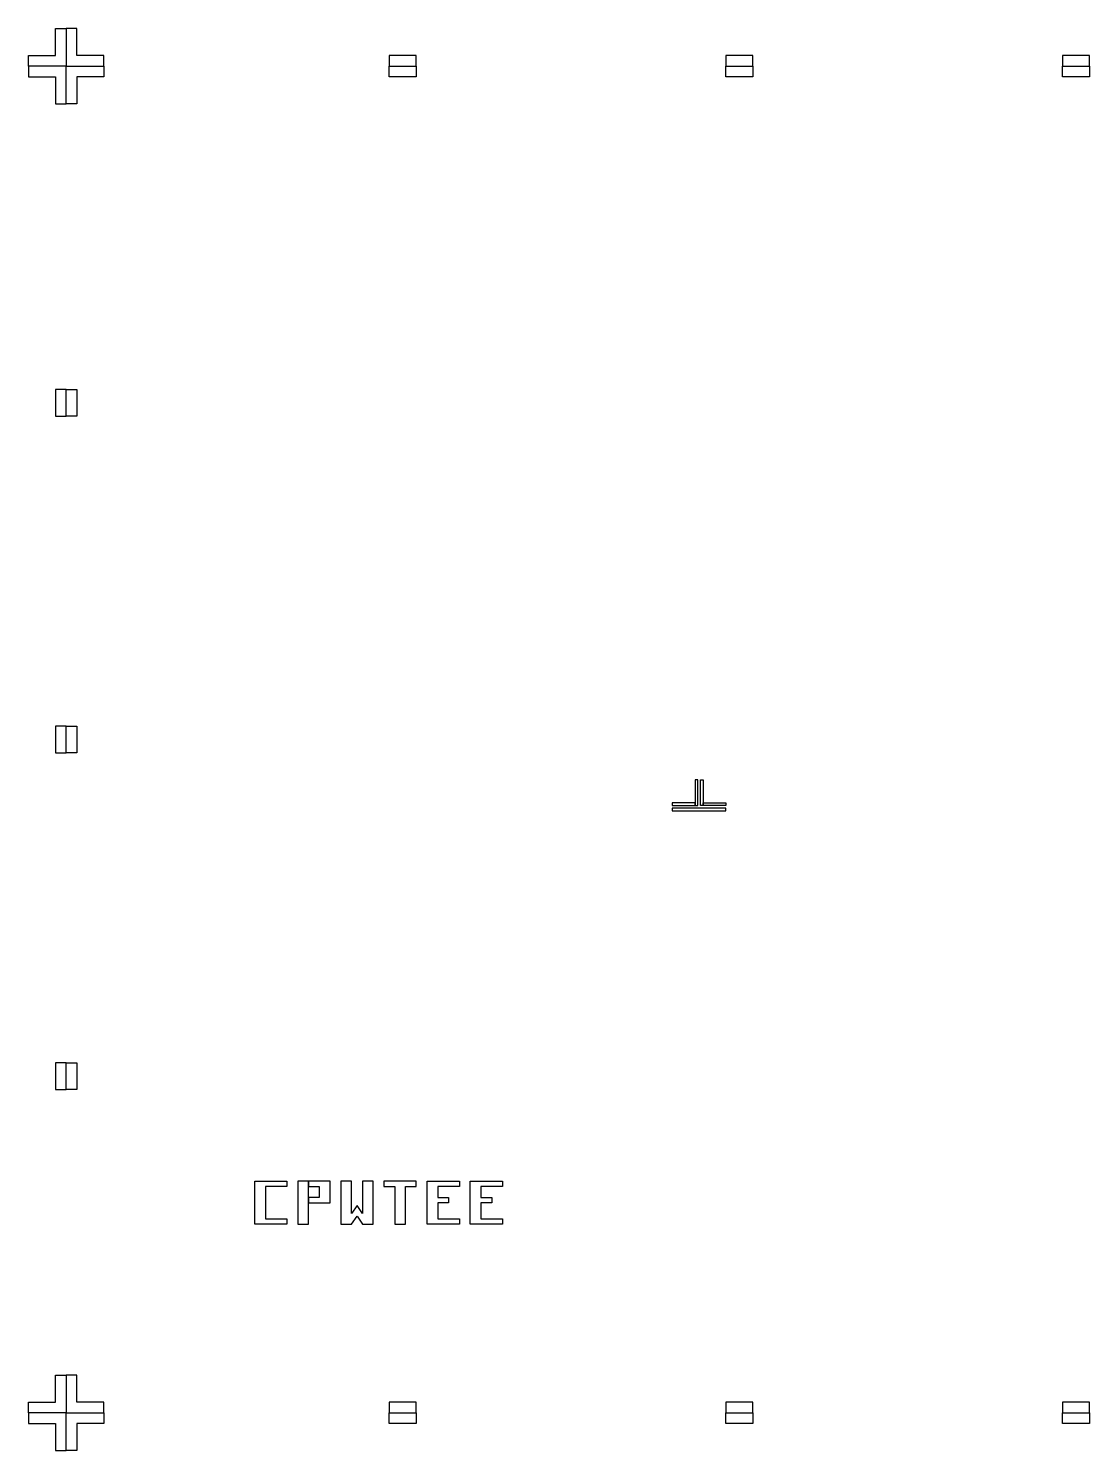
# Model space of a CAD drawing. Extents: x -25499 to 25499, y -25499 to 24195.
# Drawn here: x -3820 to -1850, y -13820 to -11180 of the extents above; entities that cross this region are included whole.
import ezdxf

# ---------------------------------------------------------------- set-up
doc = ezdxf.new("R2010")
doc.units = 0

# ---------------------------------------------------------------- blocks, each defined once
blk = doc.blocks.new('CHIP15')
blk.add_lwpolyline([(2250, 2250), (2180, 2250), (2180, 2230), (2230, 2230), (2230, 2180), (2250, 2180), (2250, 2250)])
blk = doc.blocks.new('CHIP16')
for points in [[(-250, 2250), (-180, 2250), (-180, 2230), (-230, 2230), (-230, 2180), (-250, 2180), (-250, 2250)], [(350, 2250), (400, 2250), (400, 2230), (350, 2230), (350, 2250)], [(975, 2250), (1025, 2250), (1025, 2230), (975, 2230), (975, 2250)], [(1600, 2250), (1650, 2250), (1650, 2230), (1600, 2230), (1600, 2250)]]:
    blk.add_lwpolyline(points)
blk = doc.blocks.new('CHIP27')
for points in [[(2250, 2250), (2180, 2250), (2180, 2230), (2230, 2230), (2230, 2180), (2250, 2180), (2250, 2250)], [(2250, 1600), (2250, 1650), (2230, 1650), (2230, 1600), (2250, 1600)], [(2250, 975), (2250, 1025), (2230, 1025), (2230, 975), (2250, 975)], [(2250, 350), (2250, 400), (2230, 400), (2230, 350), (2250, 350)], [(2250, -250), (2180, -250), (2180, -230), (2230, -230), (2230, -180), (2250, -180), (2250, -250)]]:
    blk.add_lwpolyline(points)
blk = doc.blocks.new('CHIP28')
for points in [[(-250, 2250), (-180, 2250), (-180, 2230), (-230, 2230), (-230, 2180), (-250, 2180), (-250, 2250)], [(350, 2250), (400, 2250), (400, 2230), (350, 2230), (350, 2250)], [(975, 2250), (1025, 2250), (1025, 2230), (975, 2230), (975, 2250)], [(1600, 2250), (1650, 2250), (1650, 2230), (1600, 2230), (1600, 2250)], [(-250, 1600), (-250, 1650), (-230, 1650), (-230, 1600), (-250, 1600)], [(-250, 975), (-250, 1025), (-230, 1025), (-230, 975), (-250, 975)], [(922.5, 877.5), (922.5, 925), (917.5, 925), (917.5, 877.5), (922.5, 877.5)], [(927.5, 877.5), (927.5, 925), (932.5, 925), (932.5, 877.5), (927.5, 877.5)], [(875, 877.5), (917.5, 877.5), (917.5, 882.5), (875, 882.5), (875, 877.5)], [(875, 872.5), (875, 867.5), (975, 867.5), (975, 872.5), (875, 872.5)], [(975, 877.5), (932.5, 877.5), (932.5, 882.5), (975, 882.5), (975, 877.5)], [(-250, 350), (-250, 400), (-230, 400), (-230, 350), (-250, 350)], [(100, 100), (100, 180), (160, 180), (160, 170), (120, 170), (120, 110), (160, 110), (160, 100), (100, 100), (100, 100)], [(180, 100), (200, 100), (200, 180), (180, 180), (180, 100)], [(200, 140), (240, 140), (240, 180), (200, 180), (200, 170), (220, 170), (220, 150), (200, 150), (200, 140)], [(260, 100), (280, 100), (290, 115), (300, 100), (320, 100), (320, 180), (300, 180), (300, 120), (290, 135), (280, 120), (280, 180), (260, 180), (260, 100), (260, 100)], [(360, 100), (380, 100), (380, 170), (400, 170), (400, 180), (340, 180), (340, 170), (360, 170), (360, 100), (360, 100)], [(420, 100), (420, 180), (480, 180), (480, 170), (440, 170), (440, 150), (460, 150), (460, 140), (440, 140), (440, 110), (480, 110), (480, 100), (420, 100), (420, 100)], [(500, 100), (500, 180), (560, 180), (560, 170), (520, 170), (520, 150), (540, 150), (540, 140), (520, 140), (520, 110), (560, 110), (560, 100), (500, 100), (500, 100)], [(-250, -250), (-180, -250), (-180, -230), (-230, -230), (-230, -180), (-250, -180), (-250, -250)], [(350, -250), (400, -250), (400, -230), (350, -230), (350, -250)], [(975, -250), (1025, -250), (1025, -230), (975, -230), (975, -250)], [(1600, -250), (1650, -250), (1650, -230), (1600, -230), (1600, -250)]]:
    blk.add_lwpolyline(points)
blk = doc.blocks.new('CHIP41')
blk.add_lwpolyline([(2250, -250), (2180, -250), (2180, -230), (2230, -230), (2230, -180), (2250, -180), (2250, -250)])
blk = doc.blocks.new('CHIP42')
for points in [[(-250, -250), (-180, -250), (-180, -230), (-230, -230), (-230, -180), (-250, -180), (-250, -250)], [(350, -250), (400, -250), (400, -230), (350, -230), (350, -250)], [(975, -250), (1025, -250), (1025, -230), (975, -230), (975, -250)], [(1600, -250), (1650, -250), (1650, -230), (1600, -230), (1600, -250)]]:
    blk.add_lwpolyline(points)

msp = doc.modelspace()

# ---------------------------------------------------------------- block references
for name, p in [('CHIP41', (-6000, -11000)), ('CHIP42', (-3500, -11000)), ('CHIP27', (-6000, -13500)), ('CHIP28', (-3500, -13500)), ('CHIP15', (-6000, -16000)), ('CHIP16', (-3500, -16000))]:
    msp.add_blockref(name, p)

doc.saveas('drawing.dxf')
